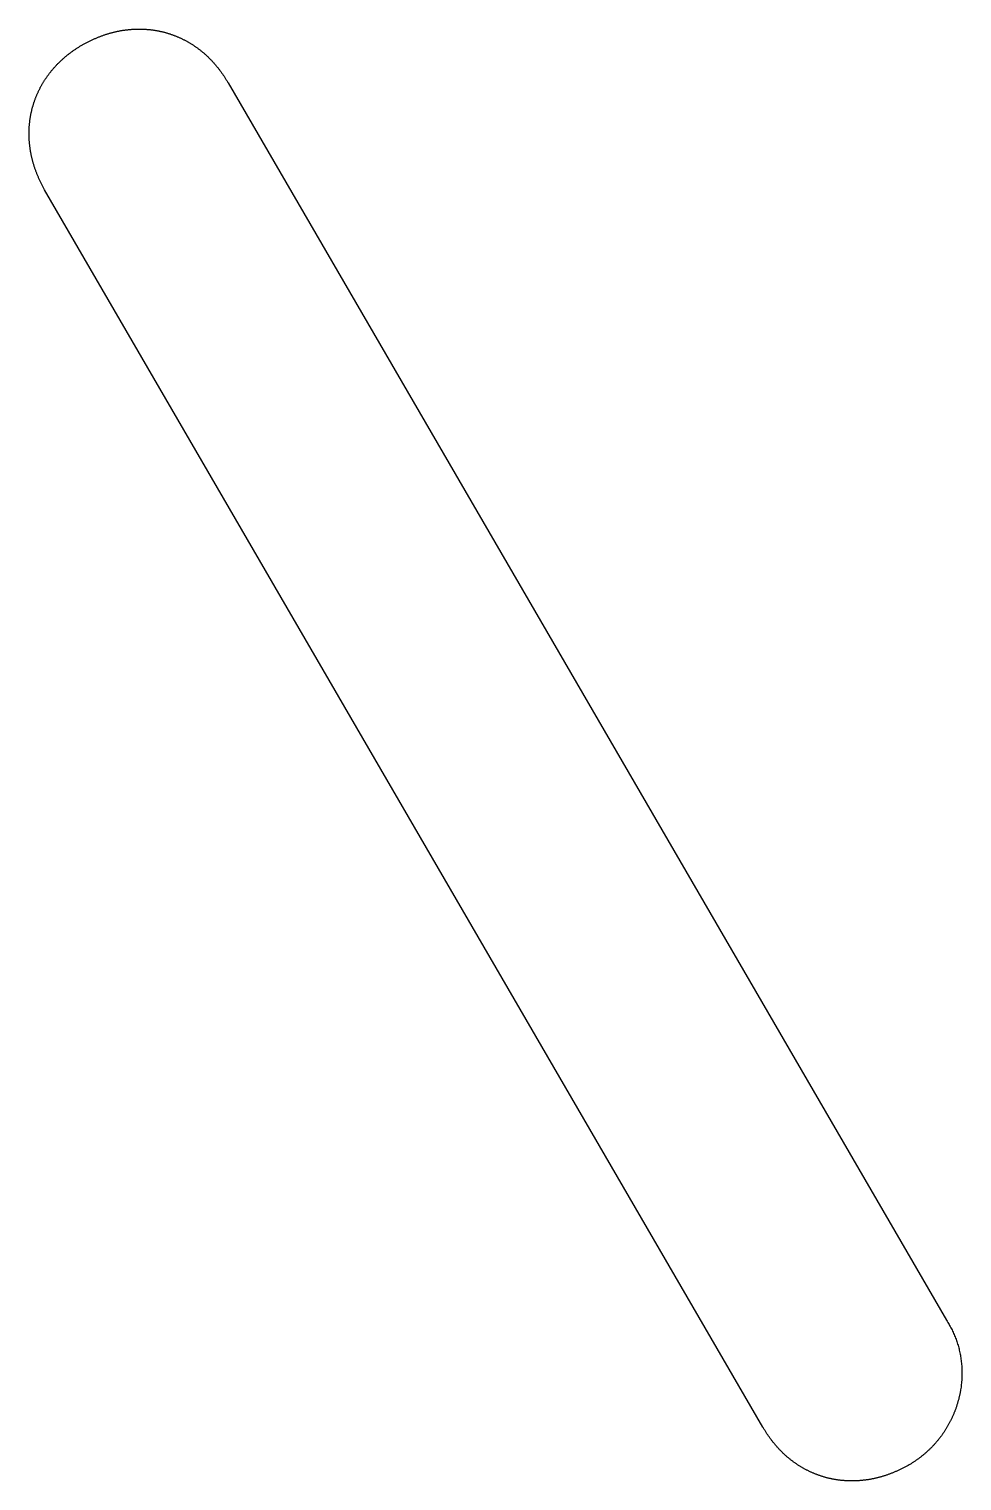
# Model space of a CAD drawing. Header units: millimetres. Extents: x 71 to 227, y -167 to -49.
# Drawn here: x 90.82 to 95.12, y -149.3 to -142.59 of the extents above; entities that cross this region are included whole.
import ezdxf

# ---------------------------------------------------------------- set-up
doc = ezdxf.new("R2010")
doc.units = ezdxf.units.MM
doc.layers.add('Edge.Cuts', color=254, linetype='CONTINUOUS', true_color=0xd0d2cd)

msp = doc.modelspace()

# ---------------------------------------------------------------- linework, layer by layer
at = {"layer": 'Edge.Cuts', "linetype": 'CONTINUOUS'}
for p, q in [((91.183757, -142.616038), (91.186865, -142.615113)), ((91.186865, -142.615113), (91.189974, -142.614209)), ((91.189974, -142.614209), (91.193084, -142.613325)), ((91.193084, -142.613325), (91.196194, -142.612462)), ((91.196194, -142.612462), (91.199305, -142.611619)), ((91.199305, -142.611619), (91.202417, -142.610797)), ((91.202417, -142.610797), (91.20553, -142.609995)), ((91.20553, -142.609995), (91.208642, -142.609214)), ((91.208642, -142.609214), (91.211756, -142.608453)), ((91.211756, -142.608453), (91.214869, -142.607713)), ((91.214869, -142.607713), (91.217983, -142.606993)), ((91.217983, -142.606993), (91.221096, -142.606294)), ((91.221096, -142.606294), (91.22421, -142.605615)), ((91.22421, -142.605615), (91.227324, -142.604957)), ((91.227324, -142.604957), (91.230438, -142.604319)), ((91.230438, -142.604319), (91.233551, -142.603702)), ((91.233551, -142.603702), (91.236665, -142.603105)), ((91.236665, -142.603105), (91.239778, -142.602528)), ((91.239778, -142.602528), (91.24289, -142.601972)), ((91.24289, -142.601972), (91.246002, -142.601436)), ((91.246002, -142.601436), (91.249114, -142.600921)), ((91.249114, -142.600921), (91.252224, -142.600426)), ((91.252224, -142.600426), (91.255334, -142.599951)), ((91.255334, -142.599951), (91.258444, -142.599497)), ((91.258444, -142.599497), (91.261552, -142.599063)), ((91.261552, -142.599063), (91.264659, -142.598649)), ((91.264659, -142.598649), (91.267765, -142.598256)), ((91.267765, -142.598256), (91.270871, -142.597883)), ((91.270871, -142.597883), (91.273974, -142.59753)), ((91.273974, -142.59753), (91.277077, -142.597197)), ((91.277077, -142.597197), (91.280178, -142.596885)), ((91.280178, -142.596885), (91.283278, -142.596593)), ((91.283278, -142.596593), (91.286376, -142.596321)), ((91.286376, -142.596321), (91.289472, -142.59607)), ((91.289472, -142.59607), (91.292567, -142.595838)), ((91.292567, -142.595838), (91.29566, -142.595627)), ((91.29566, -142.595627), (91.298751, -142.595436)), ((91.298751, -142.595436), (91.30184, -142.595265)), ((91.30184, -142.595265), (91.304928, -142.595114)), ((91.304928, -142.595114), (91.308013, -142.594984)), ((91.308013, -142.594984), (91.311095, -142.594873)), ((91.311095, -142.594873), (91.314176, -142.594783)), ((91.314176, -142.594783), (91.317254, -142.594712)), ((91.317254, -142.594712), (91.32033, -142.594662)), ((91.32033, -142.594662), (91.323403, -142.594632)), ((91.323403, -142.594632), (91.326474, -142.594622)), ((91.326474, -142.594622), (91.329542, -142.594631)), ((91.329542, -142.594631), (91.332607, -142.594661)), ((91.332607, -142.594661), (91.335669, -142.594711)), ((91.335669, -142.594711), (91.338729, -142.59478)), ((91.338729, -142.59478), (91.341785, -142.59487)), ((91.341785, -142.59487), (91.344839, -142.594979)), ((91.344839, -142.594979), (91.347889, -142.595109)), ((91.347889, -142.595109), (91.350936, -142.595258)), ((91.350936, -142.595258), (91.353979, -142.595427)), ((91.353979, -142.595427), (91.35702, -142.595616)), ((91.35702, -142.595616), (91.360056, -142.595825)), ((91.360056, -142.595825), (91.36309, -142.596053)), ((91.36309, -142.596053), (91.366119, -142.596302)), ((91.366119, -142.596302), (91.369145, -142.59657)), ((91.369145, -142.59657), (91.372167, -142.596858)), ((91.372167, -142.596858), (91.375185, -142.597165)), ((91.375185, -142.597165), (91.3782, -142.597492)), ((91.3782, -142.597492), (91.38121, -142.597839)), ((91.38121, -142.597839), (91.384216, -142.598206)), ((91.384216, -142.598206), (91.387218, -142.598592)), ((91.387218, -142.598592), (91.390215, -142.598998)), ((91.390215, -142.598998), (91.393209, -142.599423)), ((91.393209, -142.599423), (91.396198, -142.599868)), ((91.396198, -142.599868), (91.399182, -142.600333)), ((91.399182, -142.600333), (91.402162, -142.600817)), ((91.402162, -142.600817), (91.405137, -142.601321)), ((91.405137, -142.601321), (91.408108, -142.601844)), ((91.408108, -142.601844), (91.411073, -142.602386)), ((91.411073, -142.602386), (91.414034, -142.602948)), ((91.414034, -142.602948), (91.41699, -142.60353)), ((91.41699, -142.60353), (91.419941, -142.60413)), ((91.419941, -142.60413), (91.422886, -142.60475)), ((91.422886, -142.60475), (91.425827, -142.60539)), ((91.425827, -142.60539), (91.428762, -142.606049)), ((91.428762, -142.606049), (91.431692, -142.606727)), ((91.431692, -142.606727), (91.434616, -142.607424)), ((91.434616, -142.607424), (91.437535, -142.608141)), ((91.437535, -142.608141), (91.440449, -142.608877)), ((91.440449, -142.608877), (91.443356, -142.609632)), ((91.443356, -142.609632), (91.446259, -142.610406)), ((91.446259, -142.610406), (91.449155, -142.6112)), ((91.449155, -142.6112), (91.452045, -142.612012)), ((91.452045, -142.612012), (91.454929, -142.612844)), ((91.454929, -142.612844), (91.457808, -142.613695)), ((91.457808, -142.613695), (91.46068, -142.614564)), ((91.46068, -142.614564), (91.463546, -142.615453)), ((91.463546, -142.615453), (91.466406, -142.616361)), ((91.039612, -142.683263), (91.042413, -142.681455)), ((91.042413, -142.681455), (91.04523, -142.679661)), ((91.04523, -142.679661), (91.048065, -142.677879)), ((91.048065, -142.677879), (91.050915, -142.676111)), ((91.050915, -142.676111), (91.053783, -142.674357)), ((91.053783, -142.674357), (91.056667, -142.672615)), ((91.056667, -142.672615), (91.059567, -142.670887)), ((91.059567, -142.670887), (91.062484, -142.669173)), ((91.062484, -142.669173), (91.065417, -142.667472)), ((91.065417, -142.667472), (91.067108, -142.666502)), ((91.067108, -142.666502), (91.070124, -142.66479)), ((91.070124, -142.66479), (91.073143, -142.663099)), ((91.073143, -142.663099), (91.076166, -142.661429)), ((91.076166, -142.661429), (91.079193, -142.65978)), ((91.079193, -142.65978), (91.082223, -142.658152)), ((91.082223, -142.658152), (91.085257, -142.656544)), ((91.085257, -142.656544), (91.088295, -142.654957)), ((91.088295, -142.654957), (91.091335, -142.653391)), ((91.091335, -142.653391), (91.09438, -142.651845)), ((91.09438, -142.651845), (91.097427, -142.650321)), ((91.097427, -142.650321), (91.100477, -142.648817)), ((91.100477, -142.648817), (91.103531, -142.647334)), ((91.103531, -142.647334), (91.106588, -142.645871)), ((91.106588, -142.645871), (91.109647, -142.64443)), ((91.109647, -142.64443), (91.112709, -142.643009)), ((91.112709, -142.643009), (91.115774, -142.641609)), ((91.115774, -142.641609), (91.118842, -142.640229)), ((91.118842, -142.640229), (91.121913, -142.638871)), ((91.121913, -142.638871), (91.124986, -142.637532)), ((91.124986, -142.637532), (91.128061, -142.636215)), ((91.128061, -142.636215), (91.131139, -142.634919)), ((91.131139, -142.634919), (91.13422, -142.633643)), ((91.13422, -142.633643), (91.137302, -142.632387)), ((91.137302, -142.632387), (91.140387, -142.631153)), ((91.140387, -142.631153), (91.143474, -142.629939)), ((91.143474, -142.629939), (91.146562, -142.628746)), ((91.146562, -142.628746), (91.149653, -142.627573)), ((91.149653, -142.627573), (91.152746, -142.626422)), ((91.152746, -142.626422), (91.15584, -142.62529)), ((91.15584, -142.62529), (91.158936, -142.62418)), ((91.158936, -142.62418), (91.162034, -142.62309)), ((91.162034, -142.62309), (91.165133, -142.622021)), ((91.165133, -142.622021), (91.168234, -142.620972)), ((91.168234, -142.620972), (91.171336, -142.619944)), ((91.171336, -142.619944), (91.17444, -142.618937)), ((91.17444, -142.618937), (91.177544, -142.61795)), ((91.177544, -142.61795), (91.18065, -142.616984)), ((91.18065, -142.616984), (91.183757, -142.616038)), ((91.466406, -142.616361), (91.46926, -142.617288)), ((91.46926, -142.617288), (91.472107, -142.618234)), ((91.472107, -142.618234), (91.474948, -142.619198)), ((91.474948, -142.619198), (91.477782, -142.620182)), ((91.477782, -142.620182), (91.480609, -142.621185)), ((91.480609, -142.621185), (91.48343, -142.622206)), ((91.48343, -142.622206), (91.486245, -142.623246)), ((91.486245, -142.623246), (91.489052, -142.624305)), ((91.489052, -142.624305), (91.491852, -142.625383)), ((91.491852, -142.625383), (91.494646, -142.62648)), ((91.494646, -142.62648), (91.497432, -142.627595)), ((91.497432, -142.627595), (91.500211, -142.628729)), ((91.500211, -142.628729), (91.502984, -142.629882)), ((91.502984, -142.629882), (91.505748, -142.631053)), ((91.505748, -142.631053), (91.508506, -142.632243)), ((91.508506, -142.632243), (91.511256, -142.633452)), ((91.511256, -142.633452), (91.513999, -142.634679)), ((91.513999, -142.634679), (91.516734, -142.635924)), ((91.516734, -142.635924), (91.519462, -142.637189)), ((91.519462, -142.637189), (91.522182, -142.638471)), ((91.522182, -142.638471), (91.524894, -142.639773)), ((91.524894, -142.639773), (91.527598, -142.641092)), ((91.527598, -142.641092), (91.530295, -142.64243)), ((91.530295, -142.64243), (91.532983, -142.643787)), ((91.532983, -142.643787), (91.535664, -142.645162)), ((91.535664, -142.645162), (91.538336, -142.646555)), ((91.538336, -142.646555), (91.541001, -142.647967)), ((91.541001, -142.647967), (91.543657, -142.649396)), ((91.543657, -142.649396), (91.546305, -142.650844)), ((91.546305, -142.650844), (91.548944, -142.652311)), ((91.548944, -142.652311), (91.551575, -142.653795)), ((91.551575, -142.653795), (91.554198, -142.655298)), ((91.554198, -142.655298), (91.556812, -142.656819)), ((91.556812, -142.656819), (91.559417, -142.658358)), ((91.559417, -142.658358), (91.562014, -142.659915)), ((91.562014, -142.659915), (91.564602, -142.66149)), ((91.564602, -142.66149), (91.567181, -142.663084)), ((91.567181, -142.663084), (91.569751, -142.664695)), ((91.569751, -142.664695), (91.572313, -142.666324)), ((91.572313, -142.666324), (91.574865, -142.667972)), ((91.574865, -142.667972), (91.577409, -142.669637)), ((91.577409, -142.669637), (91.579942, -142.67132)), ((91.579942, -142.67132), (91.582468, -142.673022)), ((91.582468, -142.673022), (91.584983, -142.67474)), ((91.584983, -142.67474), (91.587489, -142.676478)), ((91.587489, -142.676478), (91.589986, -142.678232)), ((91.589986, -142.678232), (91.592474, -142.680005)), ((91.592474, -142.680005), (91.594951, -142.681795)), ((91.594951, -142.681795), (91.59742, -142.683603)), ((90.954351, -142.752124), (90.956579, -142.749904)), ((90.956579, -142.749904), (90.958823, -142.747696)), ((90.958823, -142.747696), (90.961085, -142.745499)), ((90.961085, -142.745499), (90.963364, -142.743313)), ((90.963364, -142.743313), (90.96566, -142.741138)), ((90.96566, -142.741138), (90.967973, -142.738975)), ((90.967973, -142.738975), (90.970304, -142.736823)), ((90.970304, -142.736823), (90.972651, -142.734683)), ((90.972651, -142.734683), (90.975016, -142.732554)), ((90.975016, -142.732554), (90.977397, -142.730437)), ((90.977397, -142.730437), (90.979796, -142.728331)), ((90.979796, -142.728331), (90.982211, -142.726238)), ((90.982211, -142.726238), (90.984644, -142.724156)), ((90.984644, -142.724156), (90.987093, -142.722086)), ((90.987093, -142.722086), (90.989559, -142.720028)), ((90.989559, -142.720028), (90.992042, -142.717981)), ((90.992042, -142.717981), (90.994543, -142.715947)), ((90.994543, -142.715947), (90.997059, -142.713925)), ((90.997059, -142.713925), (90.999594, -142.711915)), ((90.999594, -142.711915), (91.002144, -142.709917)), ((91.002144, -142.709917), (91.004712, -142.707932)), ((91.004712, -142.707932), (91.007296, -142.705959)), ((91.007296, -142.705959), (91.009897, -142.703998)), ((91.009897, -142.703998), (91.012515, -142.70205)), ((91.012515, -142.70205), (91.01515, -142.700114)), ((91.01515, -142.700114), (91.017801, -142.69819)), ((91.017801, -142.69819), (91.020469, -142.69628)), ((91.020469, -142.69628), (91.023153, -142.694382)), ((91.023153, -142.694382), (91.025855, -142.692496)), ((91.025855, -142.692496), (91.028573, -142.690624)), ((91.028573, -142.690624), (91.031308, -142.688764)), ((91.031308, -142.688764), (91.034059, -142.686917)), ((91.034059, -142.686917), (91.036827, -142.685084)), ((91.036827, -142.685084), (91.039612, -142.683263)), ((91.59742, -142.683603), (91.599878, -142.685429)), ((91.599878, -142.685429), (91.602328, -142.687273)), ((91.602328, -142.687273), (91.604767, -142.689134)), ((91.604767, -142.689134), (91.607196, -142.691013)), ((91.607196, -142.691013), (91.609615, -142.69291)), ((91.609615, -142.69291), (91.612025, -142.694824)), ((91.612025, -142.694824), (91.614424, -142.696756)), ((91.614424, -142.696756), (91.616814, -142.698705)), ((91.616814, -142.698705), (91.619193, -142.700672)), ((91.619193, -142.700672), (91.621562, -142.702657)), ((91.621562, -142.702657), (91.62392, -142.704658)), ((91.62392, -142.704658), (91.626269, -142.706678)), ((91.626269, -142.706678), (91.628607, -142.708715)), ((91.628607, -142.708715), (91.630934, -142.710769)), ((91.630934, -142.710769), (91.633251, -142.712841)), ((91.633251, -142.712841), (91.635558, -142.71493)), ((91.635558, -142.71493), (91.637853, -142.717036)), ((91.637853, -142.717036), (91.640138, -142.719161)), ((91.640138, -142.719161), (91.642412, -142.721301)), ((91.642412, -142.721301), (91.644676, -142.72346)), ((91.644676, -142.72346), (91.646928, -142.725636)), ((91.646928, -142.725636), (91.64917, -142.727829)), ((91.64917, -142.727829), (91.6514, -142.730039)), ((91.6514, -142.730039), (91.65362, -142.732267)), ((91.65362, -142.732267), (91.655828, -142.734511)), ((91.655828, -142.734511), (91.658025, -142.736773)), ((91.658025, -142.736773), (91.660211, -142.739052)), ((91.660211, -142.739052), (91.662386, -142.741348)), ((91.662386, -142.741348), (91.664549, -142.743661)), ((91.664549, -142.743661), (91.666701, -142.745992)), ((91.666701, -142.745992), (91.668841, -142.748339)), ((91.668841, -142.748339), (91.67097, -142.750704)), ((90.899053, -142.818541), (90.90079, -142.816035)), ((90.90079, -142.816035), (90.902544, -142.813538)), ((90.902544, -142.813538), (90.904317, -142.81105)), ((90.904317, -142.81105), (90.906107, -142.808573)), ((90.906107, -142.808573), (90.907916, -142.806104)), ((90.907916, -142.806104), (90.909741, -142.803646)), ((90.909741, -142.803646), (90.911585, -142.801196)), ((90.911585, -142.801196), (90.913446, -142.798757)), ((90.913446, -142.798757), (90.915325, -142.796328)), ((90.915325, -142.796328), (90.917222, -142.793909)), ((90.917222, -142.793909), (90.919136, -142.791499)), ((90.919136, -142.791499), (90.921068, -142.7891)), ((90.921068, -142.7891), (90.923017, -142.78671)), ((90.923017, -142.78671), (90.924984, -142.784331)), ((90.924984, -142.784331), (90.926969, -142.781962)), ((90.926969, -142.781962), (90.928971, -142.779604)), ((90.928971, -142.779604), (90.93099, -142.777255)), ((90.93099, -142.777255), (90.933027, -142.774917)), ((90.933027, -142.774917), (90.935081, -142.77259)), ((90.935081, -142.77259), (90.937153, -142.770273)), ((90.937153, -142.770273), (90.939242, -142.767966)), ((90.939242, -142.767966), (90.941349, -142.765671)), ((90.941349, -142.765671), (90.943473, -142.763386)), ((90.943473, -142.763386), (90.945614, -142.761112)), ((90.945614, -142.761112), (90.947772, -142.758848)), ((90.947772, -142.758848), (90.949948, -142.756596)), ((90.949948, -142.756596), (90.952141, -142.754354)), ((90.952141, -142.754354), (90.954351, -142.752124)), ((91.67097, -142.750704), (91.673087, -142.753085)), ((91.673087, -142.753085), (91.675192, -142.755484)), ((91.675192, -142.755484), (91.677286, -142.757899)), ((91.677286, -142.757899), (91.679368, -142.760332)), ((91.679368, -142.760332), (91.681438, -142.762781)), ((91.681438, -142.762781), (91.683496, -142.765247)), ((91.683496, -142.765247), (91.685543, -142.76773)), ((91.685543, -142.76773), (91.687577, -142.770231)), ((91.687577, -142.770231), (91.689599, -142.772747)), ((91.689599, -142.772747), (91.691609, -142.775281)), ((91.691609, -142.775281), (91.693607, -142.777832)), ((91.693607, -142.777832), (91.695592, -142.7804)), ((91.695592, -142.7804), (91.697565, -142.782984)), ((91.697565, -142.782984), (91.699526, -142.785585)), ((91.699526, -142.785585), (91.701474, -142.788203)), ((91.701474, -142.788203), (91.70341, -142.790837)), ((91.70341, -142.790837), (91.705334, -142.793489)), ((91.705334, -142.793489), (91.707244, -142.796157)), ((91.707244, -142.796157), (91.709142, -142.798841)), ((91.709142, -142.798841), (91.711028, -142.801543)), ((91.711028, -142.801543), (91.7129, -142.804261)), ((91.7129, -142.804261), (91.71476, -142.806996)), ((91.71476, -142.806996), (91.716607, -142.809747)), ((91.716607, -142.809747), (91.71844, -142.812515)), ((91.71844, -142.812515), (91.720261, -142.8153)), ((91.720261, -142.8153), (91.722069, -142.818101)), ((90.861501, -142.884062), (90.862783, -142.881343)), ((90.862783, -142.881343), (90.864085, -142.87863)), ((90.864085, -142.87863), (90.865404, -142.875926)), ((90.865404, -142.875926), (90.866743, -142.873229)), ((90.866743, -142.873229), (90.868099, -142.870541)), ((90.868099, -142.870541), (90.869474, -142.86786)), ((90.869474, -142.86786), (90.870867, -142.865188)), ((90.870867, -142.865188), (90.872279, -142.862523)), ((90.872279, -142.862523), (90.873708, -142.859867)), ((90.873708, -142.859867), (90.875157, -142.857219)), ((90.875157, -142.857219), (90.876623, -142.85458)), ((90.876623, -142.85458), (90.878108, -142.851949)), ((90.878108, -142.851949), (90.87961, -142.849326)), ((90.87961, -142.849326), (90.881131, -142.846712)), ((90.881131, -142.846712), (90.88267, -142.844107)), ((90.88267, -142.844107), (90.884227, -142.84151)), ((90.884227, -142.84151), (90.885802, -142.838922)), ((90.885802, -142.838922), (90.887396, -142.836343)), ((90.887396, -142.836343), (90.889007, -142.833773)), ((90.889007, -142.833773), (90.890637, -142.831211)), ((90.890637, -142.831211), (90.892284, -142.828659)), ((90.892284, -142.828659), (90.893949, -142.826116)), ((90.893949, -142.826116), (90.895632, -142.823582)), ((90.895632, -142.823582), (90.897334, -142.821057)), ((90.897334, -142.821057), (90.899053, -142.818541)), ((91.722069, -142.818101), (91.723863, -142.820918)), ((91.723863, -142.820918), (91.725645, -142.823753)), ((91.725645, -142.823753), (91.727413, -142.826604)), ((91.727413, -142.826604), (91.729168, -142.829471)), ((91.729168, -142.829471), (91.730909, -142.832355)), ((91.730909, -142.832355), (91.732637, -142.835255)), ((91.732637, -142.835255), (91.734351, -142.838172)), ((91.734351, -142.838172), (91.736052, -142.841105)), ((91.736052, -142.841105), (91.737022, -142.842796)), ((91.737022, -142.842796), (95.051339, -148.554706)), ((90.836324, -142.95148), (90.837156, -142.948595)), ((90.837156, -142.948595), (90.838007, -142.945717)), ((90.838007, -142.945717), (90.838876, -142.942845)), ((90.838876, -142.942845), (90.839765, -142.939978)), ((90.839765, -142.939978), (90.840673, -142.937119)), ((90.840673, -142.937119), (90.8416, -142.934265)), ((90.8416, -142.934265), (90.842546, -142.931418)), ((90.842546, -142.931418), (90.843511, -142.928577)), ((90.843511, -142.928577), (90.844494, -142.925743)), ((90.844494, -142.925743), (90.845497, -142.922915)), ((90.845497, -142.922915), (90.846518, -142.920094)), ((90.846518, -142.920094), (90.847558, -142.91728)), ((90.847558, -142.91728), (90.848617, -142.914473)), ((90.848617, -142.914473), (90.849695, -142.911672)), ((90.849695, -142.911672), (90.850792, -142.908879)), ((90.850792, -142.908879), (90.851907, -142.906092)), ((90.851907, -142.906092), (90.853041, -142.903313)), ((90.853041, -142.903313), (90.854194, -142.900541)), ((90.854194, -142.900541), (90.855365, -142.897776)), ((90.855365, -142.897776), (90.856555, -142.895018)), ((90.856555, -142.895018), (90.857764, -142.892268)), ((90.857764, -142.892268), (90.858991, -142.889525)), ((90.858991, -142.889525), (90.860237, -142.88679)), ((90.860237, -142.88679), (90.861501, -142.884062)), ((90.822518, -143.019309), (90.822904, -143.016307)), ((90.822904, -143.016307), (90.82331, -143.01331)), ((90.82331, -143.01331), (90.823735, -143.010316)), ((90.823735, -143.010316), (90.82418, -143.007327)), ((90.82418, -143.007327), (90.824645, -143.004343)), ((90.824645, -143.004343), (90.825129, -143.001363)), ((90.825129, -143.001363), (90.825632, -142.998388)), ((90.825632, -142.998388), (90.826155, -142.995417)), ((90.826155, -142.995417), (90.826698, -142.992451)), ((90.826698, -142.992451), (90.82726, -142.989491)), ((90.82726, -142.989491), (90.827841, -142.986535)), ((90.827841, -142.986535), (90.828442, -142.983584)), ((90.828442, -142.983584), (90.829062, -142.980638)), ((90.829062, -142.980638), (90.829702, -142.977698)), ((90.829702, -142.977698), (90.830361, -142.974763)), ((90.830361, -142.974763), (90.831039, -142.971833)), ((90.831039, -142.971833), (90.831736, -142.968908)), ((90.831736, -142.968908), (90.832453, -142.96599)), ((90.832453, -142.96599), (90.833189, -142.963076)), ((90.833189, -142.963076), (90.833944, -142.960168)), ((90.833944, -142.960168), (90.834718, -142.957266)), ((90.834718, -142.957266), (90.835512, -142.95437)), ((90.835512, -142.95437), (90.836324, -142.95148)), ((90.818933, -143.077052), (90.818943, -143.073984)), ((90.818944, -143.080122), (90.818933, -143.077052)), ((90.818943, -143.073984), (90.818973, -143.070919)), ((90.818974, -143.083196), (90.818944, -143.080122)), ((90.818973, -143.070919), (90.819022, -143.067856)), ((90.819024, -143.086271), (90.818974, -143.083196)), ((90.819022, -143.067856), (90.819092, -143.064797)), ((90.819092, -143.064797), (90.819182, -143.06174)), ((90.819182, -143.06174), (90.819291, -143.058687)), ((90.819291, -143.058687), (90.81942, -143.055637)), ((90.81942, -143.055637), (90.81957, -143.05259)), ((90.81957, -143.05259), (90.819739, -143.049546)), ((90.819739, -143.049546), (90.819928, -143.046506)), ((90.819928, -143.046506), (90.820137, -143.043469)), ((90.820137, -143.043469), (90.820365, -143.040436)), ((90.820365, -143.040436), (90.820613, -143.037406)), ((90.820613, -143.037406), (90.820882, -143.03438)), ((90.820882, -143.03438), (90.821169, -143.031358)), ((90.821169, -143.031358), (90.821477, -143.02834)), ((90.821477, -143.02834), (90.821804, -143.025326)), ((90.821804, -143.025326), (90.822151, -143.022315)), ((90.822151, -143.022315), (90.822518, -143.019309)), ((90.819095, -143.08935), (90.819024, -143.086271)), ((90.819185, -143.09243), (90.819095, -143.08935)), ((90.819295, -143.095513), (90.819185, -143.09243)), ((90.819426, -143.098598), (90.819295, -143.095513)), ((90.819577, -143.101685), (90.819426, -143.098598)), ((90.819748, -143.104774), (90.819577, -143.101685)), ((90.819939, -143.107866), (90.819748, -143.104774)), ((90.82015, -143.110959), (90.819939, -143.107866)), ((90.820381, -143.114053), (90.82015, -143.110959)), ((90.820633, -143.11715), (90.820381, -143.114053)), ((90.820905, -143.120248), (90.820633, -143.11715)), ((90.821197, -143.123348), (90.820905, -143.120248)), ((90.821509, -143.126449), (90.821197, -143.123348)), ((90.821842, -143.129551), (90.821509, -143.126449)), ((90.822194, -143.132655), (90.821842, -143.129551)), ((90.822567, -143.13576), (90.822194, -143.132655)), ((90.822961, -143.138867), (90.822567, -143.13576)), ((90.823374, -143.141974), (90.822961, -143.138867)), ((90.823808, -143.145082), (90.823374, -143.141974)), ((90.824263, -143.148191), (90.823808, -143.145082)), ((90.824737, -143.151302), (90.824263, -143.148191)), ((90.825232, -143.154412), (90.824737, -143.151302)), ((90.825748, -143.157524), (90.825232, -143.154412)), ((90.826283, -143.160636), (90.825748, -143.157524)), ((90.82684, -143.163748), (90.826283, -143.160636)), ((90.827416, -143.166861), (90.82684, -143.163748)), ((90.828013, -143.169975), (90.827416, -143.166861)), ((90.82863, -143.173088), (90.828013, -143.169975)), ((90.829268, -143.176202), (90.82863, -143.173088)), ((90.829927, -143.179316), (90.829268, -143.176202)), ((90.830605, -143.18243), (90.829927, -143.179316)), ((90.831305, -143.185544), (90.830605, -143.18243)), ((90.832024, -143.188657), (90.831305, -143.185544)), ((90.832764, -143.191771), (90.832024, -143.188657)), ((90.833525, -143.194884), (90.832764, -143.191771)), ((90.834306, -143.197997), (90.833525, -143.194884)), ((90.835108, -143.201109), (90.834306, -143.197997)), ((90.83593, -143.204221), (90.835108, -143.201109)), ((90.836773, -143.207332), (90.83593, -143.204221)), ((90.837636, -143.210443), (90.836773, -143.207332)), ((90.83852, -143.213553), (90.837636, -143.210443)), ((90.839425, -143.216661), (90.83852, -143.213553)), ((90.84035, -143.219769), (90.839425, -143.216661)), ((90.841295, -143.222876), (90.84035, -143.219769)), ((90.842261, -143.225982), (90.841295, -143.222876)), ((90.843248, -143.229087), (90.842261, -143.225982)), ((90.844256, -143.232191), (90.843248, -143.229087)), ((90.845284, -143.235293), (90.844256, -143.232191)), ((90.846332, -143.238393), (90.845284, -143.235293)), ((90.847401, -143.241493), (90.846332, -143.238393)), ((90.848491, -143.244591), (90.847401, -143.241493)), ((90.849602, -143.247687), (90.848491, -143.244591)), ((90.850733, -143.250781), (90.849602, -143.247687)), ((90.851885, -143.253874), (90.850733, -143.250781)), ((90.853057, -143.256964), (90.851885, -143.253874)), ((90.85425, -143.260053), (90.853057, -143.256964)), ((90.855464, -143.26314), (90.85425, -143.260053)), ((90.856699, -143.266225), (90.855464, -143.26314)), ((90.857954, -143.269307), (90.856699, -143.266225)), ((90.85923, -143.272387), (90.857954, -143.269307)), ((90.860526, -143.275465), (90.85923, -143.272387)), ((90.861844, -143.278541), (90.860526, -143.275465)), ((90.863182, -143.281614), (90.861844, -143.278541)), ((90.86454, -143.284684), (90.863182, -143.281614)), ((90.86592, -143.287752), (90.86454, -143.284684)), ((90.86732, -143.290817), (90.86592, -143.287752)), ((90.868741, -143.29388), (90.86732, -143.290817)), ((90.870182, -143.296939), (90.868741, -143.29388)), ((90.871645, -143.299996), (90.870182, -143.296939)), ((90.873128, -143.303049), (90.871645, -143.299996)), ((90.874632, -143.3061), (90.873128, -143.303049)), ((90.876156, -143.309147), (90.874632, -143.3061)), ((90.877702, -143.312192), (90.876156, -143.309147)), ((90.879268, -143.315232), (90.877702, -143.312192)), ((90.880855, -143.31827), (90.879268, -143.315232)), ((90.882463, -143.321303), (90.880855, -143.31827)), ((90.884091, -143.324334), (90.882463, -143.321303)), ((90.88574, -143.327361), (90.884091, -143.324334)), ((90.887411, -143.330384), (90.88574, -143.327361)), ((90.889101, -143.333403), (90.887411, -143.330384)), ((90.890813, -143.336419), (90.889101, -143.333403)), ((94.20513, -149.048326), (90.890813, -143.336419)), ((95.051339, -148.554706), (95.054492, -148.559508)), ((95.054492, -148.559508), (95.05758, -148.564355)), ((95.05758, -148.564355), (95.060601, -148.569247)), ((95.060601, -148.569247), (95.063557, -148.574184)), ((95.063557, -148.574184), (95.066446, -148.579166)), ((95.066446, -148.579166), (95.069268, -148.584191)), ((95.069268, -148.584191), (95.072022, -148.58926)), ((95.072022, -148.58926), (95.07471, -148.594372)), ((95.07471, -148.594372), (95.077329, -148.599526)), ((95.077329, -148.599526), (95.07988, -148.604722)), ((95.07988, -148.604722), (95.082362, -148.609959)), ((95.082362, -148.609959), (95.084776, -148.615238)), ((95.084776, -148.615238), (95.08712, -148.620556)), ((95.08712, -148.620556), (95.089394, -148.625914)), ((95.089394, -148.625914), (95.091597, -148.631311)), ((95.091597, -148.631311), (95.09373, -148.636746)), ((95.09373, -148.636746), (95.095793, -148.642219)), ((95.095793, -148.642219), (95.097783, -148.647729)), ((95.097783, -148.647729), (95.099702, -148.653276)), ((95.099702, -148.653276), (95.101548, -148.658857)), ((95.101548, -148.658857), (95.103322, -148.664474)), ((95.103322, -148.664474), (95.105023, -148.670125)), ((95.105023, -148.670125), (95.10665, -148.675808)), ((95.10665, -148.675808), (95.108204, -148.681524)), ((95.108204, -148.681524), (95.109683, -148.687272)), ((95.109683, -148.687272), (95.111088, -148.69305)), ((95.111088, -148.69305), (95.112417, -148.698858)), ((95.112417, -148.698858), (95.113671, -148.704694)), ((95.113671, -148.704694), (95.11485, -148.710559)), ((95.11485, -148.710559), (95.115952, -148.71645)), ((95.115952, -148.71645), (95.116978, -148.722367)), ((95.116978, -148.722367), (95.117926, -148.728309)), ((95.117926, -148.728309), (95.118798, -148.734274)), ((95.118798, -148.734274), (95.119592, -148.740263)), ((95.119592, -148.740263), (95.120309, -148.746272)), ((95.120309, -148.746272), (95.120947, -148.752303)), ((95.120947, -148.752303), (95.121507, -148.758352)), ((95.121507, -148.758352), (95.121989, -148.76442)), ((95.121989, -148.76442), (95.122391, -148.770505)), ((95.122391, -148.770505), (95.122715, -148.776605)), ((95.122715, -148.776605), (95.122959, -148.78272)), ((95.121005, -148.844389), (95.120368, -148.850579)), ((95.121561, -148.838199), (95.121005, -148.844389)), ((95.122037, -148.832011), (95.121561, -148.838199)), ((95.122433, -148.825826), (95.122037, -148.832011)), ((95.122748, -148.819645), (95.122433, -148.825826)), ((95.122983, -148.813469), (95.122748, -148.819645)), ((95.122959, -148.78272), (95.123123, -148.788849)), ((95.123138, -148.807301), (95.122983, -148.813469)), ((95.123123, -148.788849), (95.123208, -148.794989)), ((95.123213, -148.80114), (95.123138, -148.807301)), ((95.123208, -148.794989), (95.123213, -148.80114)), ((95.108855, -148.915228), (95.108088, -148.918276)), ((95.109601, -148.912176), (95.108855, -148.915228)), ((95.110328, -148.909121), (95.109601, -148.912176)), ((95.111036, -148.906062), (95.110328, -148.909121)), ((95.111723, -148.902999), (95.111036, -148.906062)), ((95.112391, -148.899933), (95.111723, -148.902999)), ((95.113039, -148.896865), (95.112391, -148.899933)), ((95.113667, -148.893793), (95.113039, -148.896865)), ((95.114276, -148.890718), (95.113667, -148.893793)), ((95.114864, -148.887641), (95.114276, -148.890718)), ((95.115433, -148.884562), (95.114864, -148.887641)), ((95.115981, -148.88148), (95.115433, -148.884562)), ((95.117019, -148.875311), (95.115981, -148.88148)), ((95.117976, -148.869134), (95.117019, -148.875311)), ((95.118854, -148.862953), (95.117976, -148.869134)), ((95.119651, -148.856767), (95.118854, -148.862953)), ((95.120368, -148.850579), (95.119651, -148.856767)), ((95.087536, -148.981073), (95.086349, -148.983993)), ((95.088704, -148.978147), (95.087536, -148.981073)), ((95.089854, -148.975212), (95.088704, -148.978147)), ((95.090985, -148.972271), (95.089854, -148.975212)), ((95.092098, -148.969322), (95.090985, -148.972271)), ((95.093191, -148.966367), (95.092098, -148.969322)), ((95.094266, -148.963405), (95.093191, -148.966367)), ((95.095321, -148.960436), (95.094266, -148.963405)), ((95.096358, -148.957461), (95.095321, -148.960436)), ((95.097376, -148.95448), (95.096358, -148.957461)), ((95.098375, -148.951492), (95.097376, -148.95448)), ((95.099354, -148.948499), (95.098375, -148.951492)), ((95.100315, -148.9455), (95.099354, -148.948499)), ((95.101256, -148.942496), (95.100315, -148.9455)), ((95.102178, -148.939485), (95.101256, -148.942496)), ((95.103081, -148.93647), (95.102178, -148.939485)), ((95.103964, -148.933449), (95.103081, -148.93647)), ((95.104828, -148.930424), (95.103964, -148.933449)), ((95.105672, -148.927393), (95.104828, -148.930424)), ((95.106497, -148.924359), (95.105672, -148.927393)), ((95.107303, -148.921319), (95.106497, -148.924359)), ((95.108088, -148.918276), (95.107303, -148.921319)), ((94.206102, -149.05002), (94.20513, -149.048326)), ((95.054072, -149.048748), (95.052459, -149.051447)), ((95.055668, -149.04604), (95.054072, -149.048748)), ((95.057247, -149.043319), (95.055668, -149.04604)), ((95.058808, -149.04059), (95.057247, -149.043319)), ((95.060354, -149.037849), (95.058808, -149.04059)), ((95.061881, -149.0351), (95.060354, -149.037849)), ((95.063391, -149.032338), (95.061881, -149.0351)), ((95.064884, -149.029569), (95.063391, -149.032338)), ((95.06636, -149.026788), (95.064884, -149.029569)), ((95.067817, -149.023999), (95.06636, -149.026788)), ((95.069258, -149.021198), (95.067817, -149.023999)), ((95.07068, -149.01839), (95.069258, -149.021198)), ((95.072085, -149.015571), (95.07068, -149.01839)), ((95.073472, -149.012744), (95.072085, -149.015571)), ((95.074841, -149.009906), (95.073472, -149.012744)), ((95.076192, -149.007062), (95.074841, -149.009906)), ((95.077526, -149.004207), (95.076192, -149.007062)), ((95.078841, -149.001344), (95.077526, -149.004207)), ((95.080138, -148.998472), (95.078841, -149.001344)), ((95.081417, -148.995593), (95.080138, -148.998472)), ((95.082678, -148.992704), (95.081417, -148.995593)), ((95.08392, -148.989809), (95.082678, -148.992704)), ((95.085144, -148.986904), (95.08392, -148.989809)), ((95.086349, -148.983993), (95.085144, -148.986904)), ((94.207803, -149.052953), (94.206102, -149.05002)), ((94.209517, -149.05587), (94.207803, -149.052953)), ((94.211245, -149.05877), (94.209517, -149.05587)), ((94.212986, -149.061654), (94.211245, -149.05877)), ((94.214741, -149.064521), (94.212986, -149.061654)), ((94.216509, -149.067372), (94.214741, -149.064521)), ((94.218291, -149.070206), (94.216509, -149.067372)), ((94.220085, -149.073024), (94.218291, -149.070206)), ((94.221893, -149.075825), (94.220085, -149.073024)), ((94.223713, -149.07861), (94.221893, -149.075825)), ((94.225547, -149.081378), (94.223713, -149.07861)), ((94.227394, -149.084129), (94.225547, -149.081378)), ((94.229254, -149.086864), (94.227394, -149.084129)), ((94.231126, -149.089582), (94.229254, -149.086864)), ((94.233012, -149.092283), (94.231126, -149.089582)), ((94.23491, -149.094968), (94.233012, -149.092283)), ((94.23682, -149.097636), (94.23491, -149.094968)), ((94.238744, -149.100287), (94.23682, -149.097636)), ((94.24068, -149.102922), (94.238744, -149.100287)), ((94.242628, -149.10554), (94.24068, -149.102922)), ((94.244589, -149.108141), (94.242628, -149.10554)), ((94.246562, -149.110725), (94.244589, -149.108141)), ((94.248548, -149.113293), (94.246562, -149.110725)), ((94.250545, -149.115843), (94.248548, -149.113293)), ((94.252555, -149.118377), (94.250545, -149.115843)), ((95.006838, -149.115116), (95.004809, -149.117502)), ((95.00885, -149.11272), (95.006838, -149.115116)), ((95.010849, -149.110308), (95.00885, -149.11272)), ((95.012831, -149.107886), (95.010849, -149.110308)), ((95.0148, -149.105448), (95.012831, -149.107886)), ((95.016751, -149.103), (95.0148, -149.105448)), ((95.018689, -149.100536), (95.016751, -149.103)), ((95.020609, -149.098063), (95.018689, -149.100536)), ((95.022515, -149.095574), (95.020609, -149.098063)), ((95.024405, -149.093075), (95.022515, -149.095574)), ((95.02628, -149.090561), (95.024405, -149.093075)), ((95.028137, -149.088038), (95.02628, -149.090561)), ((95.029981, -149.085499), (95.028137, -149.088038)), ((95.031807, -149.082951), (95.029981, -149.085499)), ((95.033618, -149.080388), (95.031807, -149.082951)), ((95.035412, -149.077816), (95.033618, -149.080388)), ((95.037192, -149.07523), (95.035412, -149.077816)), ((95.038953, -149.072634), (95.037192, -149.07523)), ((95.0407, -149.070024), (95.038953, -149.072634)), ((95.042429, -149.067405), (95.0407, -149.070024)), ((95.044143, -149.064772), (95.042429, -149.067405)), ((95.045838, -149.06213), (95.044143, -149.064772)), ((95.047519, -149.059475), (95.045838, -149.06213)), ((95.049182, -149.056811), (95.047519, -149.059475)), ((95.050829, -149.054133), (95.049182, -149.056811)), ((95.052459, -149.051447), (95.050829, -149.054133)), ((94.254577, -149.120894), (94.252555, -149.118377)), ((94.256612, -149.123394), (94.254577, -149.120894)), ((94.258658, -149.125877), (94.256612, -149.123394)), ((94.260716, -149.128344), (94.258658, -149.125877)), ((94.262786, -149.130793), (94.260716, -149.128344)), ((94.264868, -149.133226), (94.262786, -149.130793)), ((94.266962, -149.135641), (94.264868, -149.133226)), ((94.269067, -149.138039), (94.266962, -149.135641)), ((94.271184, -149.140421), (94.269067, -149.138039)), ((94.273313, -149.142785), (94.271184, -149.140421)), ((94.275453, -149.145133), (94.273313, -149.142785)), ((94.277605, -149.147463), (94.275453, -149.145133)), ((94.279768, -149.149776), (94.277605, -149.147463)), ((94.281943, -149.152072), (94.279768, -149.149776)), ((94.284129, -149.154351), (94.281943, -149.152072)), ((94.286326, -149.156613), (94.284129, -149.154351)), ((94.288534, -149.158858), (94.286326, -149.156613)), ((94.290754, -149.161085), (94.288534, -149.158858)), ((94.292984, -149.163295), (94.290754, -149.161085)), ((94.295226, -149.165489), (94.292984, -149.163295)), ((94.297479, -149.167664), (94.295226, -149.165489)), ((94.299742, -149.169823), (94.297479, -149.167664)), ((94.302016, -149.171964), (94.299742, -149.169823)), ((94.304301, -149.174088), (94.302016, -149.171964)), ((94.306597, -149.176194), (94.304301, -149.174088)), ((94.308904, -149.178283), (94.306597, -149.176194)), ((94.31122, -149.180355), (94.308904, -149.178283)), ((94.313548, -149.182409), (94.31122, -149.180355)), ((94.315886, -149.184446), (94.313548, -149.182409)), ((94.937276, -149.182543), (94.934813, -149.184484)), ((94.939727, -149.180585), (94.937276, -149.182543)), ((94.942164, -149.178614), (94.939727, -149.180585)), ((94.944589, -149.176626), (94.942164, -149.178614)), ((94.946999, -149.174625), (94.944589, -149.176626)), ((94.949397, -149.172607), (94.946999, -149.174625)), ((94.95178, -149.170576), (94.949397, -149.172607)), ((94.954152, -149.168529), (94.95178, -149.170576)), ((94.956508, -149.166468), (94.954152, -149.168529)), ((94.958852, -149.164391), (94.956508, -149.166468)), ((94.961181, -149.162302), (94.958852, -149.164391)), ((94.963498, -149.160195), (94.961181, -149.162302)), ((94.965799, -149.158077), (94.963498, -149.160195)), ((94.968088, -149.155941), (94.965799, -149.158077)), ((94.970361, -149.153793), (94.968088, -149.155941)), ((94.972623, -149.151629), (94.970361, -149.153793)), ((94.974868, -149.149453), (94.972623, -149.151629)), ((94.977101, -149.14726), (94.974868, -149.149453)), ((94.979318, -149.145055), (94.977101, -149.14726)), ((94.981524, -149.142834), (94.979318, -149.145055)), ((94.983712, -149.140601), (94.981524, -149.142834)), ((94.985888, -149.138352), (94.983712, -149.140601)), ((94.988048, -149.136091), (94.985888, -149.138352)), ((94.990196, -149.133814), (94.988048, -149.136091)), ((94.992327, -149.131525), (94.990196, -149.133814)), ((94.994445, -149.129221), (94.992327, -149.131525)), ((94.996546, -149.126905), (94.994445, -149.129221)), ((94.998635, -149.124573), (94.996546, -149.126905)), ((95.000707, -149.12223), (94.998635, -149.124573)), ((95.002767, -149.119871), (95.000707, -149.12223)), ((95.004809, -149.117502), (95.002767, -149.119871)), ((94.318234, -149.186466), (94.315886, -149.184446)), ((94.320593, -149.188468), (94.318234, -149.186466)), ((94.322962, -149.190452), (94.320593, -149.188468)), ((94.325341, -149.192419), (94.322962, -149.190452)), ((94.327731, -149.194369), (94.325341, -149.192419)), ((94.33013, -149.1963), (94.327731, -149.194369)), ((94.332539, -149.198215), (94.33013, -149.1963)), ((94.334959, -149.200111), (94.332539, -149.198215)), ((94.337388, -149.20199), (94.334959, -149.200111)), ((94.339827, -149.203851), (94.337388, -149.20199)), ((94.342276, -149.205695), (94.339827, -149.203851)), ((94.344735, -149.207521), (94.342276, -149.205695)), ((94.347203, -149.209329), (94.344735, -149.207521)), ((94.349681, -149.211119), (94.347203, -149.209329)), ((94.352169, -149.212892), (94.349681, -149.211119)), ((94.354665, -149.214646), (94.352169, -149.212892)), ((94.357172, -149.216383), (94.354665, -149.214646)), ((94.359687, -149.218102), (94.357172, -149.216383)), ((94.362213, -149.219804), (94.359687, -149.218102)), ((94.364746, -149.221487), (94.362213, -149.219804)), ((94.36729, -149.223152), (94.364746, -149.221487)), ((94.369842, -149.224799), (94.36729, -149.223152)), ((94.372404, -149.226429), (94.369842, -149.224799)), ((94.374974, -149.22804), (94.372404, -149.226429)), ((94.377553, -149.229634), (94.374974, -149.22804)), ((94.380141, -149.231209), (94.377553, -149.229634)), ((94.382738, -149.232766), (94.380141, -149.231209)), ((94.385343, -149.234305), (94.382738, -149.232766)), ((94.387957, -149.235826), (94.385343, -149.234305)), ((94.39058, -149.237328), (94.387957, -149.235826)), ((94.393211, -149.238813), (94.39058, -149.237328)), ((94.39585, -149.240279), (94.393211, -149.238813)), ((94.398498, -149.241728), (94.39585, -149.240279)), ((94.401154, -149.243157), (94.398498, -149.241728)), ((94.403819, -149.244569), (94.401154, -149.243157)), ((94.406491, -149.245962), (94.403819, -149.244569)), ((94.409172, -149.247337), (94.406491, -149.245962)), ((94.41186, -149.248693), (94.409172, -149.247337)), ((94.414557, -149.250031), (94.41186, -149.248693)), ((94.417261, -149.251351), (94.414557, -149.250031)), ((94.826381, -149.249513), (94.823313, -149.250893)), ((94.829446, -149.248113), (94.826381, -149.249513)), ((94.832509, -149.246692), (94.829446, -149.248113)), ((94.835568, -149.245251), (94.832509, -149.246692)), ((94.838625, -149.243788), (94.835568, -149.245251)), ((94.841678, -149.242305), (94.838625, -149.243788)), ((94.844729, -149.240801), (94.841678, -149.242305)), ((94.847776, -149.239277), (94.844729, -149.240801)), ((94.85082, -149.237731), (94.847776, -149.239277)), ((94.85386, -149.236165), (94.85082, -149.237731)), ((94.856898, -149.234578), (94.85386, -149.236165)), ((94.859932, -149.23297), (94.856898, -149.234578)), ((94.862962, -149.231342), (94.859932, -149.23297)), ((94.865989, -149.229693), (94.862962, -149.231342)), ((94.869012, -149.228023), (94.865989, -149.229693)), ((94.872031, -149.226332), (94.869012, -149.228023)), ((94.875047, -149.22462), (94.872031, -149.226332)), ((94.880107, -149.221689), (94.875047, -149.22462)), ((94.882839, -149.220075), (94.880107, -149.221689)), ((94.885555, -149.218445), (94.882839, -149.220075)), ((94.888262, -149.216798), (94.885555, -149.218445)), ((94.890954, -149.215137), (94.888262, -149.216798)), ((94.893636, -149.213458), (94.890954, -149.215137)), ((94.896304, -149.211765), (94.893636, -149.213458)), ((94.898961, -149.210055), (94.896304, -149.211765)), ((94.901603, -149.208331), (94.898961, -149.210055)), ((94.904235, -149.206589), (94.901603, -149.208331)), ((94.906853, -149.204833), (94.904235, -149.206589)), ((94.90946, -149.203059), (94.906853, -149.204833)), ((94.912051, -149.201272), (94.90946, -149.203059)), ((94.914633, -149.199468), (94.912051, -149.201272)), ((94.917199, -149.197649), (94.914633, -149.199468)), ((94.919755, -149.195814), (94.917199, -149.197649)), ((94.922296, -149.193965), (94.919755, -149.195814)), ((94.924826, -149.192098), (94.922296, -149.193965)), ((94.927341, -149.190219), (94.924826, -149.192098)), ((94.929846, -149.188321), (94.927341, -149.190219)), ((94.932335, -149.186411), (94.929846, -149.188321)), ((94.934813, -149.184484), (94.932335, -149.186411)), ((94.419974, -149.252652), (94.417261, -149.251351)), ((94.422693, -149.253935), (94.419974, -149.252652)), ((94.425421, -149.255199), (94.422693, -149.253935)), ((94.428156, -149.256445), (94.425421, -149.255199)), ((94.430899, -149.257672), (94.428156, -149.256445)), ((94.433649, -149.258881), (94.430899, -149.257672)), ((94.436407, -149.260071), (94.433649, -149.258881)), ((94.439172, -149.261242), (94.436407, -149.260071)), ((94.441944, -149.262395), (94.439172, -149.261242)), ((94.444723, -149.263529), (94.441944, -149.262395)), ((94.44751, -149.264644), (94.444723, -149.263529)), ((94.450303, -149.26574), (94.44751, -149.264644)), ((94.453104, -149.266818), (94.450303, -149.26574)), ((94.455911, -149.267877), (94.453104, -149.266818)), ((94.458726, -149.268918), (94.455911, -149.267877)), ((94.461546, -149.269939), (94.458726, -149.268918)), ((94.464374, -149.270941), (94.461546, -149.269939)), ((94.467208, -149.271925), (94.464374, -149.270941)), ((94.470049, -149.27289), (94.467208, -149.271925)), ((94.472896, -149.273836), (94.470049, -149.27289)), ((94.47575, -149.274762), (94.472896, -149.273836)), ((94.47861, -149.27567), (94.47575, -149.274762)), ((94.481476, -149.276559), (94.47861, -149.27567)), ((94.484348, -149.277429), (94.481476, -149.276559)), ((94.487227, -149.27828), (94.484348, -149.277429)), ((94.490111, -149.279111), (94.487227, -149.27828)), ((94.493001, -149.279924), (94.490111, -149.279111)), ((94.495897, -149.280717), (94.493001, -149.279924)), ((94.4988, -149.281492), (94.495897, -149.280717)), ((94.501707, -149.282247), (94.4988, -149.281492)), ((94.504621, -149.282982), (94.501707, -149.282247)), ((94.507539, -149.283699), (94.504621, -149.282982)), ((94.510464, -149.284397), (94.507539, -149.283699)), ((94.513394, -149.285075), (94.510464, -149.284397)), ((94.516329, -149.285733), (94.513394, -149.285075)), ((94.51927, -149.286373), (94.516329, -149.285733)), ((94.522215, -149.286993), (94.51927, -149.286373)), ((94.525166, -149.287594), (94.522215, -149.286993)), ((94.528122, -149.288175), (94.525166, -149.287594)), ((94.531083, -149.288737), (94.528122, -149.288175)), ((94.534048, -149.28928), (94.531083, -149.288737)), ((94.537019, -149.289803), (94.534048, -149.28928)), ((94.539994, -149.290306), (94.537019, -149.289803)), ((94.542974, -149.29079), (94.539994, -149.290306)), ((94.545958, -149.291255), (94.542974, -149.29079)), ((94.548947, -149.2917), (94.545958, -149.291255)), ((94.551941, -149.292125), (94.548947, -149.2917)), ((94.554938, -149.292531), (94.551941, -149.292125)), ((94.55794, -149.292917), (94.554938, -149.292531)), ((94.560946, -149.293284), (94.55794, -149.292917)), ((94.563957, -149.293631), (94.560946, -149.293284)), ((94.566971, -149.293958), (94.563957, -149.293631)), ((94.569989, -149.294266), (94.566971, -149.293958)), ((94.573011, -149.294553), (94.569989, -149.294266)), ((94.576037, -149.294821), (94.573011, -149.294553)), ((94.579067, -149.29507), (94.576037, -149.294821)), ((94.5821, -149.295298), (94.579067, -149.29507)), ((94.585137, -149.295507), (94.5821, -149.295298)), ((94.588177, -149.295696), (94.585137, -149.295507)), ((94.591221, -149.295865), (94.588177, -149.295696)), ((94.594268, -149.296014), (94.591221, -149.295865)), ((94.597318, -149.296144), (94.594268, -149.296014)), ((94.600371, -149.296253), (94.597318, -149.296144)), ((94.603428, -149.296343), (94.600371, -149.296253)), ((94.606487, -149.296412), (94.603428, -149.296343)), ((94.609549, -149.296462), (94.606487, -149.296412)), ((94.612615, -149.296492), (94.609549, -149.296462)), ((94.615683, -149.296501), (94.612615, -149.296492)), ((94.618753, -149.296491), (94.615683, -149.296501)), ((94.621826, -149.296461), (94.618753, -149.296491)), ((94.624902, -149.29641), (94.621826, -149.296461)), ((94.62798, -149.29634), (94.624902, -149.29641)), ((94.631061, -149.29625), (94.62798, -149.29634)), ((94.634144, -149.296139), (94.631061, -149.29625)), ((94.637229, -149.296008), (94.634144, -149.296139)), ((94.640316, -149.295858), (94.637229, -149.296008)), ((94.643405, -149.295687), (94.640316, -149.295858)), ((94.646496, -149.295496), (94.643405, -149.295687)), ((94.649589, -149.295284), (94.646496, -149.295496)), ((94.652684, -149.295053), (94.649589, -149.295284)), ((94.65578, -149.294801), (94.652684, -149.295053)), ((94.658879, -149.29453), (94.65578, -149.294801)), ((94.661978, -149.294238), (94.658879, -149.29453)), ((94.665079, -149.293925), (94.661978, -149.294238)), ((94.668182, -149.293593), (94.665079, -149.293925)), ((94.671286, -149.29324), (94.668182, -149.293593)), ((94.674391, -149.292867), (94.671286, -149.29324)), ((94.677497, -149.292474), (94.674391, -149.292867)), ((94.680604, -149.29206), (94.677497, -149.292474)), ((94.683713, -149.291626), (94.680604, -149.29206)), ((94.686822, -149.291172), (94.683713, -149.291626)), ((94.689932, -149.290697), (94.686822, -149.291172)), ((94.693043, -149.290202), (94.689932, -149.290697)), ((94.696154, -149.289686), (94.693043, -149.290202)), ((94.699266, -149.289151), (94.696154, -149.289686)), ((94.702379, -149.288595), (94.699266, -149.289151)), ((94.705491, -149.288018), (94.702379, -149.288595)), ((94.708605, -149.287421), (94.705491, -149.288018)), ((94.711718, -149.286804), (94.708605, -149.287421)), ((94.714832, -149.286166), (94.711718, -149.286804)), ((94.717946, -149.285507), (94.714832, -149.286166)), ((94.72106, -149.284829), (94.717946, -149.285507)), ((94.724174, -149.284129), (94.72106, -149.284829)), ((94.727287, -149.28341), (94.724174, -149.284129)), ((94.730401, -149.282669), (94.727287, -149.28341)), ((94.733514, -149.281909), (94.730401, -149.282669)), ((94.736627, -149.281128), (94.733514, -149.281909)), ((94.739739, -149.280326), (94.736627, -149.281128)), ((94.742851, -149.279504), (94.739739, -149.280326)), ((94.745962, -149.278661), (94.742851, -149.279504)), ((94.749072, -149.277797), (94.745962, -149.278661)), ((94.752182, -149.276914), (94.749072, -149.277797)), ((94.755291, -149.276009), (94.752182, -149.276914)), ((94.758399, -149.275084), (94.755291, -149.276009)), ((94.761506, -149.274138), (94.758399, -149.275084)), ((94.764612, -149.273172), (94.761506, -149.274138)), ((94.767716, -149.272185), (94.764612, -149.273172)), ((94.77082, -149.271178), (94.767716, -149.272185)), ((94.773922, -149.27015), (94.77082, -149.271178)), ((94.777023, -149.269101), (94.773922, -149.27015)), ((94.780122, -149.268032), (94.777023, -149.269101)), ((94.78322, -149.266942), (94.780122, -149.268032)), ((94.786316, -149.265832), (94.78322, -149.266942)), ((94.78941, -149.2647), (94.786316, -149.265832)), ((94.792503, -149.263549), (94.78941, -149.2647)), ((94.795594, -149.262376), (94.792503, -149.263549)), ((94.798682, -149.261183), (94.795594, -149.262376)), ((94.801769, -149.259969), (94.798682, -149.261183)), ((94.804854, -149.258735), (94.801769, -149.259969)), ((94.807936, -149.257479), (94.804854, -149.258735)), ((94.811016, -149.256204), (94.807936, -149.257479)), ((94.814094, -149.254907), (94.811016, -149.256204)), ((94.81717, -149.25359), (94.814094, -149.254907)), ((94.820243, -149.252252), (94.81717, -149.25359)), ((94.823313, -149.250893), (94.820243, -149.252252))]:
    msp.add_line(p, q, dxfattribs=at)

doc.saveas('drawing.dxf')
